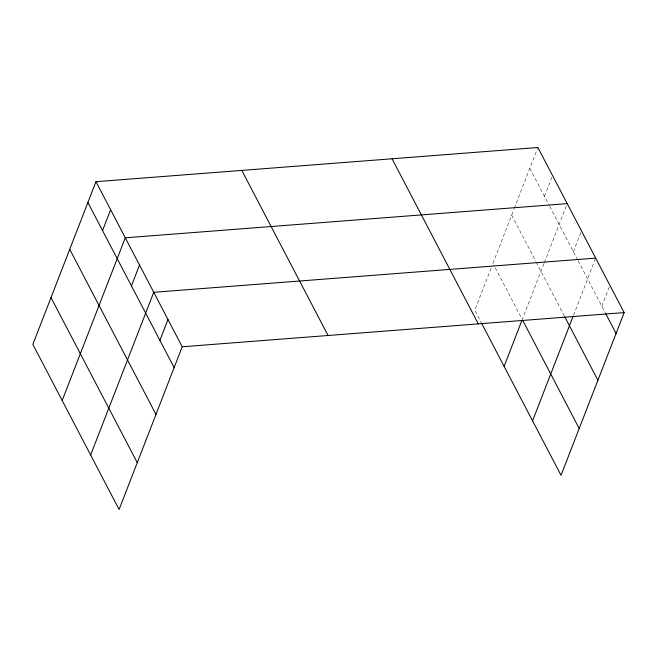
<?xml version="1.0" encoding="UTF-8"?>
<svg xmlns="http://www.w3.org/2000/svg" width="657" height="657" viewBox="0 0 657 657"><rect width="100%" height="100%" fill="white"/><g stroke="black" fill="none" stroke-linecap="round" stroke-linejoin="round"><path stroke-width="0.49" stroke-dasharray="3.29 2.46" d="M491.091 268.179L474.781 310.227L481.4 322.899M492.939 263.408L513.881 209.427M514.25 208.474L537.894 147.505M544.481 196.402L552.562 175.575M543.947 263.646L522.266 319.532L493.892 265.214M544.316 262.693L567.221 203.637M573.372 251.713L581.453 230.878M573.52 315.261L595.685 258.119M601.837 306.195L609.918 285.36M529.813 168.34L549.211 205.46M549.679 206.364L577.643 259.885M578.119 260.788L605.163 312.543M511.655 215.159L535.775 261.338M536.252 262.242L564.223 315.787"/><path stroke-width="0.99" d="M95.963 181.677L32.85 344.399L119.106 509.495L182.219 346.773L95.963 181.677L537.894 147.505L624.15 312.601L561.037 475.323L481.877 323.811M102.549 230.574L110.631 209.747M62.177 400.532L125.29 237.809L567.221 203.637M131.441 285.885L139.522 265.05M90.641 455.014L153.754 292.291L595.685 258.119M159.906 340.367L167.987 319.532M504.108 366.36L521.896 320.493M532.572 420.841L573.15 316.222M182.219 346.773L624.15 312.601M605.631 313.455L616.069 333.428M564.7 316.69L597.911 380.255M522.742 320.444L579.195 428.495M392.057 158.789L478.312 323.876M241.801 170.401L328.057 335.497M87.882 202.512L174.138 367.6M69.724 249.332L155.98 414.427M51.008 297.58L137.264 462.668"/></g></svg>
